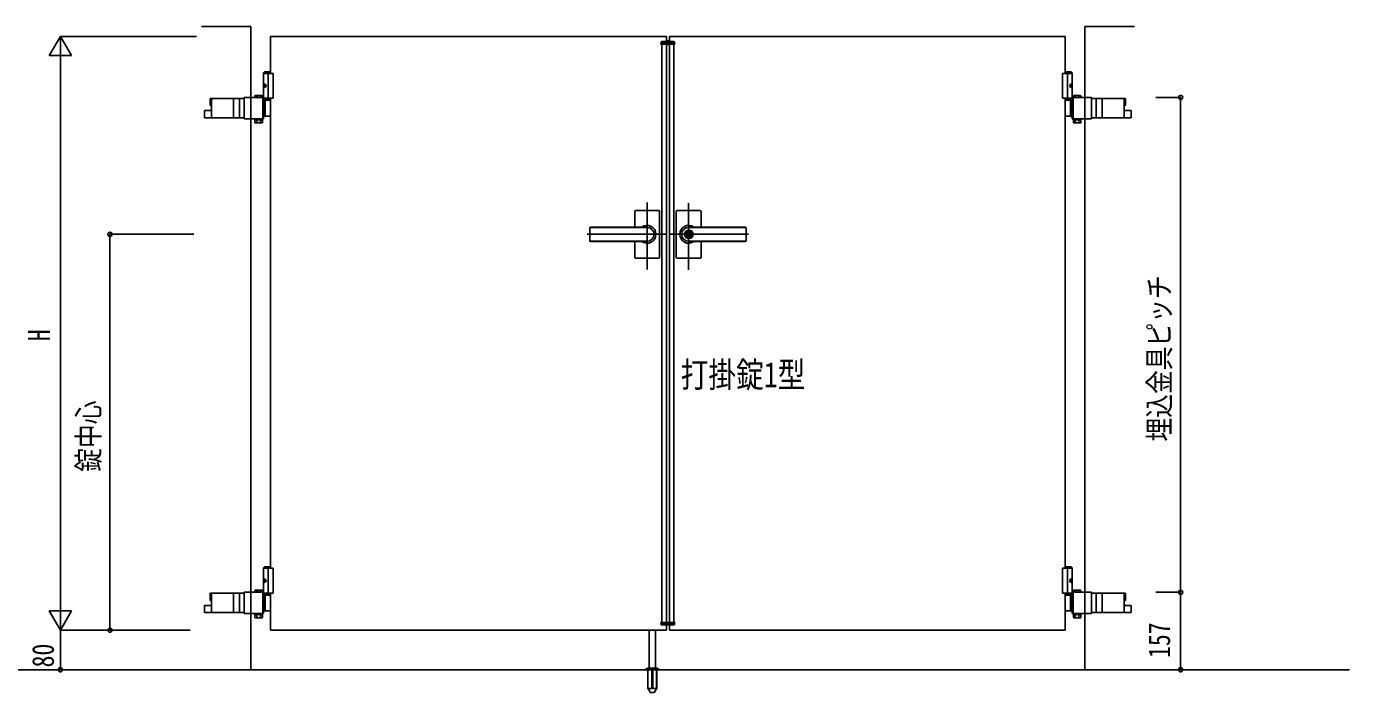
# Model space of a CAD drawing. Units: millimetres, scale not verified. Extents: x -4205 to 4205, y -2970 to 2970.
# Drawn here: x -1302 to 1373, y -74 to 1272 of the extents above; entities that cross this region are included whole.
import ezdxf
from ezdxf.enums import TextEntityAlignment as Align

# ---------------------------------------------------------------- set-up
doc = ezdxf.new("R2010")
doc.units = ezdxf.units.MM
doc.header["$LTSCALE"] = 10
for name, color, linetype in [('0-2_USER1', 3, 'Continuous'), ('0-3_YKK_12', 2, 'Continuous'), ('0-5_YKK_A1', 4, 'Continuous'), ('0-6_YKK_D', 6, 'Continuous')]:
    doc.layers.add(name, color=color, linetype=linetype)
doc.styles.add('ＭＳ ゴシック', font='')
doc.styles.get('ＭＳ ゴシック').set_extended_font_data('MS Gothic')

msp = doc.modelspace()

# ---------------------------------------------------------------- linework, layer by layer
at = {"layer": '0-3_YKK_12'}
for p, q in [((-4.98, 1234.33), (-4.98, 1244.33)), ((-46.98, 781.42), (-46.98, 916.89)), ((37.02, 780.73), (37.02, 915.51)), ((-168.24, 852.33), (-7.98, 852.33)), ((158.28, 852.33), (-1.98, 852.33))]:
    msp.add_line(p, q, dxfattribs=at)
at = {"layer": '0-5_YKK_A1'}
for p, q in [((-947.98, 1272.33), (-847.98, 1272.33)), ((-847.98, -27.67), (-847.98, 1272.33)), ((838.02, -27.67), (838.02, 1272.33)), ((938.02, 1272.33), (838.02, 1272.33)), ((-18.88, 1236.83), (-18.67, 1240.88)), ((-18.88, 1236.83), (8.92, 1236.83)), ((7.71, 1241.83), (-17.67, 1241.83)), ((-16.98, 1238.83), (7.02, 1238.83)), ((-16.98, 1238.83), (-16.98, 1236.83)), ((-16.98, 1236.83), (-16.98, 67.83)), ((-7.98, 1252.33), (-7.98, 1241.83)), ((-7.98, 1236.83), (-7.98, 67.83)), ((-1.98, 1252.33), (-1.98, 1241.83)), ((-1.98, 1236.83), (-1.98, 67.83)), ((7.02, 1238.83), (7.02, 1236.83)), ((7.02, 1236.83), (7.02, 67.83)), ((8.92, 1236.83), (8.71, 1240.88)), ((-820.48, 1180.33), (-822.48, 1178.33)), ((-822.48, 1124.33), (-822.48, 1178.33)), ((-822.48, 1178.33), (-807.98, 1178.33)), ((-820.48, 1180.33), (-807.98, 1180.33)), ((-812.98, 1177.33), (-812.98, 1127.33)), ((810.52, 1180.33), (798.02, 1180.33)), ((812.52, 1178.33), (798.02, 1178.33)), ((803.02, 1177.33), (803.02, 1127.33)), ((810.52, 1180.33), (812.52, 1178.33)), ((812.52, 1124.33), (812.52, 1178.33)), ((-821.18, 1154.43), (-821.78, 1154.43)), ((-821.18, 1150.23), (-821.78, 1150.23)), ((-820.17, 1152.75), (-820.76, 1152.75)), ((-820.17, 1151.91), (-820.76, 1151.91)), ((810.21, 1152.75), (810.8, 1152.75)), ((810.21, 1151.91), (810.8, 1151.91)), ((811.22, 1154.43), (811.82, 1154.43)), ((811.22, 1150.23), (811.82, 1150.23)), ((-861.47, 1126.83), (-929.99, 1126.83)), ((-929.99, 1112.33), (-929.99, 1126.83)), ((-882.95, 1087.83), (-882.95, 1126.83)), ((-870.64, 1087.83), (-870.64, 1126.83)), ((-861.47, 1085.78), (-861.47, 1128.88)), ((-847.98, 1128.88), (-861.47, 1128.88)), ((-822.19, 1128.88), (-847.98, 1128.88)), ((-838.69, 1132.88), (-839.7, 1132.3)), ((-839.7, 1128.88), (-839.7, 1132.3)), ((-825.69, 1132.88), (-838.69, 1132.88)), ((-835.95, 1128.88), (-835.95, 1132.3)), ((-828.44, 1128.88), (-828.44, 1132.3)), ((-825.69, 1132.88), (-824.69, 1132.3)), ((-824.69, 1128.88), (-824.69, 1132.3)), ((-823.99, 1127.38), (-822.19, 1127.38)), ((-823.99, 1087.28), (-823.99, 1127.38)), ((-822.48, 1127.33), (-802.98, 1127.33)), ((-822.19, 1085.78), (-822.19, 1128.88)), ((-822.19, 1124.33), (-807.98, 1124.33)), ((-807.98, 1127.33), (-807.98, 177.33)), ((812.52, 1127.33), (793.02, 1127.33)), ((798.02, 1127.33), (798.02, 177.33)), ((798.02, 1124.33), (812.23, 1124.33)), ((812.23, 1128.88), (838.02, 1128.88)), ((812.23, 1085.78), (812.23, 1128.88)), ((814.03, 1127.38), (812.23, 1127.38)), ((814.03, 1087.28), (814.03, 1127.38)), ((815.73, 1132.88), (814.73, 1132.3)), ((814.73, 1128.88), (814.73, 1132.3)), ((815.73, 1132.88), (828.73, 1132.88)), ((818.48, 1128.88), (818.48, 1132.3)), ((825.99, 1128.88), (825.99, 1132.3)), ((828.73, 1132.88), (829.74, 1132.3)), ((829.74, 1128.88), (829.74, 1132.3)), ((838.02, 1128.88), (851.51, 1128.88)), ((851.51, 1085.78), (851.51, 1128.88)), ((851.51, 1126.83), (920.03, 1126.83)), ((860.68, 1087.83), (860.68, 1126.83)), ((872.99, 1087.83), (872.99, 1126.83)), ((920.03, 1112.33), (920.03, 1126.83)), ((-941.53, 1102.33), (-927.39, 1102.33)), ((-941.53, 1087.83), (-941.53, 1102.33)), ((-929.99, 1112.33), (-927.39, 1112.33)), ((-823.99, 1107.83), (-822.19, 1107.83)), ((-823.99, 1106.83), (-822.19, 1106.83)), ((-822.19, 1123.33), (-807.98, 1123.33)), ((-819.09, 1123.33), (-819.09, 1091.33)), ((812.23, 1123.33), (798.02, 1123.33)), ((809.13, 1123.33), (809.13, 1091.33)), ((814.03, 1107.83), (812.23, 1107.83)), ((814.03, 1106.83), (812.23, 1106.83)), ((920.03, 1112.33), (917.43, 1112.33)), ((931.57, 1102.33), (917.43, 1102.33)), ((931.57, 1087.83), (931.57, 1102.33)), ((-861.47, 1087.83), (-941.53, 1087.83)), ((-847.98, 1085.78), (-861.47, 1085.78)), ((-847.98, 1085.78), (-822.19, 1085.78)), ((-839.7, 1083.78), (-839.7, 1077.86)), ((-824.69, 1083.78), (-839.7, 1083.78)), ((-838.69, 1077.28), (-839.7, 1077.86)), ((-825.69, 1077.28), (-838.69, 1077.28)), ((-836.29, 1083.78), (-836.29, 1085.78)), ((-835.95, 1083.78), (-835.95, 1077.86)), ((-828.44, 1083.78), (-828.44, 1077.86)), ((-828.09, 1083.78), (-828.09, 1085.78)), ((-825.69, 1077.28), (-824.69, 1077.86)), ((-824.69, 1083.78), (-824.69, 1077.86)), ((-823.99, 1087.28), (-822.19, 1087.28)), ((-822.19, 1091.33), (-807.98, 1091.33)), ((812.23, 1091.33), (798.02, 1091.33)), ((814.03, 1087.28), (812.23, 1087.28)), ((838.02, 1085.78), (812.23, 1085.78)), ((814.73, 1083.78), (814.73, 1077.86)), ((814.73, 1083.78), (829.74, 1083.78)), ((815.73, 1077.28), (814.73, 1077.86)), ((815.73, 1077.28), (828.73, 1077.28)), ((818.13, 1083.78), (818.13, 1085.78)), ((818.48, 1083.78), (818.48, 1077.86)), ((825.99, 1083.78), (825.99, 1077.86)), ((826.33, 1083.78), (826.33, 1085.78)), ((828.73, 1077.28), (829.74, 1077.86)), ((829.74, 1083.78), (829.74, 1077.86)), ((838.02, 1085.78), (851.51, 1085.78)), ((851.51, 1087.83), (931.57, 1087.83)), ((-71.98, 898.33), (-71.98, 866.83)), ((-69.98, 900.33), (-23.98, 900.33)), ((-21.98, 898.33), (-21.98, 852.33)), ((12.02, 898.33), (12.02, 852.33)), ((60.02, 900.33), (14.02, 900.33)), ((62.02, 898.33), (62.02, 866.83)), ((-162.98, 864.83), (-162.98, 839.83)), ((-160.98, 866.83), (-46.98, 866.83)), ((-160.98, 866.33), (-46.98, 866.33)), ((36.12, 856.88), (36.12, 853.83)), ((36.12, 856.88), (37.92, 856.88)), ((151.02, 866.83), (37.02, 866.83)), ((151.02, 866.33), (37.02, 866.33)), ((38.02, 860.53), (37.02, 860.53)), ((37.92, 856.88), (37.92, 854.28)), ((153.02, 864.83), (153.02, 839.83)), ((-160.98, 838.33), (-46.98, 838.33)), ((-160.98, 837.83), (-46.98, 837.83)), ((-71.98, 837.83), (-71.98, 806.33)), ((-21.98, 852.33), (-21.98, 806.33)), ((12.02, 852.33), (12.02, 806.33)), ((37.44, 853.01), (36.12, 853.83)), ((37.44, 851.65), (36.12, 850.83)), ((36.12, 850.83), (36.12, 847.78)), ((36.12, 847.78), (37.92, 847.78)), ((38.02, 844.13), (37.02, 844.13)), ((151.02, 838.33), (37.02, 838.33)), ((151.02, 837.83), (37.02, 837.83)), ((37.92, 850.38), (37.92, 847.78)), ((39.72, 853.33), (38.1, 854)), ((38.1, 850.66), (39.72, 851.33)), ((39.72, 853.33), (39.72, 851.33)), ((62.02, 837.83), (62.02, 806.33)), ((-69.98, 804.33), (-23.98, 804.33)), ((60.02, 804.33), (14.02, 804.33)), ((-820.48, 180.33), (-822.48, 178.33)), ((-822.48, 124.33), (-822.48, 178.33)), ((-822.48, 178.33), (-807.98, 178.33)), ((-820.48, 180.33), (-807.98, 180.33)), ((-812.98, 177.33), (-812.98, 127.33)), ((810.52, 180.33), (798.02, 180.33)), ((812.52, 178.33), (798.02, 178.33)), ((803.02, 177.33), (803.02, 127.33)), ((810.52, 180.33), (812.52, 178.33)), ((812.52, 124.33), (812.52, 178.33)), ((-821.18, 154.43), (-821.78, 154.43)), ((-821.18, 150.23), (-821.78, 150.23)), ((-820.17, 152.75), (-820.76, 152.75)), ((-820.17, 151.91), (-820.76, 151.91)), ((810.21, 152.75), (810.8, 152.75)), ((810.21, 151.91), (810.8, 151.91)), ((811.22, 154.43), (811.82, 154.43)), ((811.22, 150.23), (811.82, 150.23)), ((-861.47, 126.83), (-929.99, 126.83)), ((-929.99, 112.33), (-929.99, 126.83)), ((-929.99, 112.33), (-927.39, 112.33)), ((-882.95, 87.83), (-882.95, 126.83)), ((-870.64, 87.83), (-870.64, 126.83)), ((-861.47, 85.78), (-861.47, 128.88)), ((-847.98, 128.88), (-861.47, 128.88)), ((-822.19, 128.88), (-847.98, 128.88)), ((-838.69, 132.88), (-839.7, 132.3)), ((-839.7, 128.88), (-839.7, 132.3)), ((-825.69, 132.88), (-838.69, 132.88)), ((-835.95, 128.88), (-835.95, 132.3)), ((-828.44, 128.88), (-828.44, 132.3)), ((-825.69, 132.88), (-824.69, 132.3)), ((-824.69, 128.88), (-824.69, 132.3)), ((-823.99, 127.38), (-822.19, 127.38)), ((-823.99, 87.28), (-823.99, 127.38)), ((-823.99, 107.83), (-822.19, 107.83)), ((-822.48, 127.33), (-802.98, 127.33)), ((-822.19, 85.78), (-822.19, 128.88)), ((-822.19, 124.33), (-807.98, 124.33)), ((-822.19, 123.33), (-807.98, 123.33)), ((-819.09, 123.33), (-819.09, 91.33)), ((-807.98, 127.33), (-807.98, 52.33)), ((812.52, 127.33), (793.02, 127.33)), ((798.02, 127.33), (798.02, 52.33)), ((798.02, 124.33), (812.23, 124.33)), ((812.23, 123.33), (798.02, 123.33)), ((809.13, 123.33), (809.13, 91.33)), ((812.23, 128.88), (838.02, 128.88)), ((812.23, 85.78), (812.23, 128.88)), ((814.03, 127.38), (812.23, 127.38)), ((814.03, 107.83), (812.23, 107.83)), ((814.03, 87.28), (814.03, 127.38)), ((815.73, 132.88), (814.73, 132.3)), ((814.73, 128.88), (814.73, 132.3)), ((815.73, 132.88), (828.73, 132.88)), ((818.48, 128.88), (818.48, 132.3)), ((825.99, 128.88), (825.99, 132.3)), ((828.73, 132.88), (829.74, 132.3)), ((829.74, 128.88), (829.74, 132.3)), ((838.02, 128.88), (851.51, 128.88)), ((851.51, 85.78), (851.51, 128.88)), ((851.51, 126.83), (920.03, 126.83)), ((860.68, 87.83), (860.68, 126.83)), ((872.99, 87.83), (872.99, 126.83)), ((920.03, 112.33), (917.43, 112.33)), ((920.03, 112.33), (920.03, 126.83)), ((-941.53, 102.33), (-927.39, 102.33)), ((-941.53, 87.83), (-941.53, 102.33)), ((-861.47, 87.83), (-941.53, 87.83)), ((-847.98, 85.78), (-861.47, 85.78)), ((-847.98, 85.78), (-822.19, 85.78)), ((-839.7, 83.78), (-839.7, 77.86)), ((-824.69, 83.78), (-839.7, 83.78)), ((-836.29, 83.78), (-836.29, 85.78)), ((-835.95, 83.78), (-835.95, 77.86)), ((-828.44, 83.78), (-828.44, 77.86)), ((-828.09, 83.78), (-828.09, 85.78)), ((-824.69, 83.78), (-824.69, 77.86)), ((-823.99, 106.83), (-822.19, 106.83)), ((-823.99, 87.28), (-822.19, 87.28)), ((-822.19, 91.33), (-807.98, 91.33)), ((812.23, 91.33), (798.02, 91.33)), ((814.03, 106.83), (812.23, 106.83)), ((814.03, 87.28), (812.23, 87.28)), ((838.02, 85.78), (812.23, 85.78)), ((814.73, 83.78), (814.73, 77.86)), ((814.73, 83.78), (829.74, 83.78)), ((818.13, 83.78), (818.13, 85.78)), ((818.48, 83.78), (818.48, 77.86)), ((825.99, 83.78), (825.99, 77.86)), ((826.33, 83.78), (826.33, 85.78)), ((829.74, 83.78), (829.74, 77.86)), ((838.02, 85.78), (851.51, 85.78)), ((851.51, 87.83), (931.57, 87.83)), ((931.57, 102.33), (917.43, 102.33)), ((931.57, 87.83), (931.57, 102.33)), ((-838.69, 77.28), (-839.7, 77.86)), ((-825.69, 77.28), (-838.69, 77.28)), ((-825.69, 77.28), (-824.69, 77.86)), ((-18.88, 67.83), (8.92, 67.83)), ((-18.88, 67.83), (-18.67, 63.78)), ((7.71, 62.83), (-17.67, 62.83)), ((-16.98, 65.83), (-16.98, 67.83)), ((-16.98, 65.83), (7.02, 65.83)), ((-7.98, 62.83), (-7.98, 52.33)), ((-1.98, 62.83), (-1.98, 52.33)), ((7.02, 65.83), (7.02, 67.83)), ((8.92, 67.83), (8.71, 63.78)), ((815.73, 77.28), (814.73, 77.86)), ((815.73, 77.28), (828.73, 77.28)), ((828.73, 77.28), (829.74, 77.86)), ((-7.98, 52.33), (-807.98, 52.33)), ((-42.98, -24.67), (-42.98, 52.83)), ((-29.98, -24.67), (-29.98, 52.83)), ((-1.98, 52.33), (798.02, 52.33)), ((-49.19, -26.13), (-23.77, -26.13)), ((-45.48, -24.67), (-48.82, -25.89)), ((-45.48, -24.67), (-27.48, -24.67)), ((-27.48, -24.67), (-24.14, -25.89)), ((1373.02, -27.67), (-1500.45, -27.67)), ((-49.48, -26.83), (-49.48, -27.67)), ((-49.48, -27.67), (-23.48, -27.67)), ((-45.73, -27.67), (-45.73, -64.7)), ((-45.17, -27.67), (-45.17, -65.67)), ((-37.48, -27.67), (-37.48, -65.67)), ((-35.48, -27.67), (-35.48, -65.67)), ((-27.79, -27.67), (-27.79, -65.67)), ((-27.23, -27.67), (-27.23, -64.7)), ((-23.48, -26.83), (-23.48, -27.67)), ((-45.73, -64.7), (-40.84, -73.17)), ((-45.17, -65.67), (-37.48, -65.67)), ((-39.97, -73.67), (-32.99, -73.67)), ((-37.48, -64.7), (-35.48, -64.7)), ((-35.48, -65.67), (-27.79, -65.67)), ((-27.23, -64.7), (-32.12, -73.17))]:
    msp.add_line(p, q, dxfattribs=at)
for points in [[(-7.98, 1252.33), (-807.98, 1252.33), (-807.98, 1177.33)], [(-1.98, 1252.33), (798.02, 1252.33), (798.02, 1177.33)], [(-822.48, 1177.33), (-802.98, 1177.33), (-802.98, 1127.33)], [(812.52, 1177.33), (793.02, 1177.33), (793.02, 1127.33)], [(-821.89, 1153.59), (-821.92, 1153.43), (-821.96, 1153.27), (-822.03, 1153.12), (-822.11, 1153), (-822.21, 1152.89), (-822.27, 1152.84)], [(-822.27, 1151.82), (-822.21, 1151.77), (-822.11, 1151.66), (-822.03, 1151.54), (-821.96, 1151.39), (-821.92, 1151.23), (-821.89, 1151.07)], [(-820.76, 1152.75), (-820.87, 1152.77), (-820.98, 1152.81), (-821.08, 1152.89), (-821.17, 1153), (-821.24, 1153.12), (-821.28, 1153.27), (-821.3, 1153.43), (-821.3, 1153.59)], [(-821.3, 1151.07), (-821.3, 1151.23), (-821.28, 1151.39), (-821.24, 1151.54), (-821.17, 1151.66), (-821.08, 1151.77), (-820.98, 1151.85), (-820.87, 1151.89), (-820.76, 1151.91)], [(810.8, 1152.75), (810.91, 1152.77), (811.02, 1152.81), (811.12, 1152.89), (811.21, 1153), (811.28, 1153.12), (811.32, 1153.27), (811.34, 1153.43), (811.34, 1153.59)], [(811.34, 1151.07), (811.34, 1151.23), (811.32, 1151.39), (811.28, 1151.54), (811.21, 1151.66), (811.12, 1151.77), (811.02, 1151.85), (810.91, 1151.89), (810.8, 1151.91)], [(811.93, 1153.59), (811.96, 1153.43), (812, 1153.27), (812.07, 1153.12), (812.15, 1153), (812.25, 1152.89), (812.31, 1152.84)], [(812.31, 1151.82), (812.25, 1151.77), (812.15, 1151.66), (812.07, 1151.54), (812, 1151.39), (811.96, 1151.23), (811.93, 1151.07)], [(-927.39, 1087.83), (-927.39, 1112.33), (-927.39, 1126.83)], [(917.43, 1087.83), (917.43, 1112.33), (917.43, 1126.83)], [(-822.48, 177.33), (-802.98, 177.33), (-802.98, 127.33)], [(812.52, 177.33), (793.02, 177.33), (793.02, 127.33)], [(-821.89, 153.59), (-821.92, 153.43), (-821.96, 153.27), (-822.03, 153.12), (-822.11, 153), (-822.21, 152.89), (-822.27, 152.84)], [(-822.27, 151.82), (-822.21, 151.77), (-822.11, 151.66), (-822.03, 151.54), (-821.96, 151.39), (-821.92, 151.23), (-821.89, 151.07)], [(-820.76, 152.75), (-820.87, 152.77), (-820.98, 152.81), (-821.08, 152.89), (-821.17, 153), (-821.24, 153.12), (-821.28, 153.27), (-821.3, 153.43), (-821.3, 153.59)], [(-821.3, 151.07), (-821.3, 151.23), (-821.28, 151.39), (-821.24, 151.54), (-821.17, 151.66), (-821.08, 151.77), (-820.98, 151.85), (-820.87, 151.89), (-820.76, 151.91)], [(810.8, 152.75), (810.91, 152.77), (811.02, 152.81), (811.12, 152.89), (811.21, 153), (811.28, 153.12), (811.32, 153.27), (811.34, 153.43), (811.34, 153.59)], [(811.34, 151.07), (811.34, 151.23), (811.32, 151.39), (811.28, 151.54), (811.21, 151.66), (811.12, 151.77), (811.02, 151.85), (810.91, 151.89), (810.8, 151.91)], [(811.93, 153.59), (811.96, 153.43), (812, 153.27), (812.07, 153.12), (812.15, 153), (812.25, 152.89), (812.31, 152.84)], [(812.31, 151.82), (812.25, 151.77), (812.15, 151.66), (812.07, 151.54), (812, 151.39), (811.96, 151.23), (811.93, 151.07)], [(-927.39, 87.83), (-927.39, 112.33), (-927.39, 126.83)], [(917.43, 87.83), (917.43, 112.33), (917.43, 126.83)]]:
    msp.add_lwpolyline(points, dxfattribs=at)
for points in [[(-824.49, 1085.78), (-839.89, 1085.78), (-839.89, 1083.78), (-824.49, 1083.78)], [(814.53, 1085.78), (829.93, 1085.78), (829.93, 1083.78), (814.53, 1083.78)], [(-824.49, 85.78), (-839.89, 85.78), (-839.89, 83.78), (-824.49, 83.78)], [(814.53, 85.78), (829.93, 85.78), (829.93, 83.78), (814.53, 83.78)]]:
    msp.add_lwpolyline(points, close=True, dxfattribs=at)
msp.add_circle((37.02, 852.33), 6.6, dxfattribs=at)
for centre, radius, start, end in [((-17.67, 1240.83), 1, 90, 177), ((7.71, 1240.83), 1, 3, 90), ((-837.82, 1129.56), 3.32, 55.61575, 124.38425), ((-832.19, 1120.46), 12.42, 72.41205, 107.58795), ((-826.56, 1129.56), 3.32, 55.61575, 124.38425), ((816.6, 1129.56), 3.32, 55.61575, 124.38425), ((822.23, 1120.46), 12.42, 72.41205, 107.58795), ((827.86, 1129.56), 3.32, 55.61575, 124.38425), ((-837.82, 1080.6), 3.32, 235.61575, 304.38425), ((-832.19, 1089.7), 12.42, 252.41205, 287.58795), ((-826.56, 1080.6), 3.32, 235.61575, 304.38425), ((816.6, 1080.6), 3.32, 235.61575, 304.38425), ((822.23, 1089.7), 12.42, 252.41205, 287.58795), ((827.86, 1080.6), 3.32, 235.61575, 304.38425), ((-69.98, 898.33), 2, 90, 180), ((-23.98, 898.33), 2, 360, 90), ((14.02, 898.33), 2, 90, 180), ((60.02, 898.33), 2, 0, 90), ((-160.98, 864.83), 2, 90, 180), ((-160.98, 864.33), 2, 90, 180), ((-46.98, 852.33), 18, 359.99634, 126.33606), ((-46.98, 852.33), 14, 270, 90), ((37.02, 852.33), 18, 53.66394, 180.00366), ((37.02, 852.33), 14, 90, 270), ((37.02, 852.33), 8.2, 90, 270), ((37.02, 852.33), 4, 103.00288, 256.99712), ((37.02, 852.33), 4, 283.00288, 76.99712), ((38.02, 852.33), 8.2, 270, 90), ((151.02, 864.83), 2, 0, 90), ((151.02, 864.33), 2, 0, 90), ((-160.98, 840.33), 2, 180, 270), ((-160.98, 839.83), 2, 180, 270), ((-46.98, 852.33), 18, 233.66394, 359.99634), ((37.02, 852.33), 18, 180.00366, 306.33606), ((37.02, 852.33), 2, 116.74368, 243.25632), ((37.02, 852.33), 0.8, 301.82132, 58.17868), ((38.22, 854.28), 0.3, 180, 247.38014), ((38.22, 850.38), 0.3, 112.61986, 180), ((151.02, 840.33), 2, 270, 0), ((151.02, 839.83), 2, 270, 0), ((-69.98, 806.33), 2, 180, 270), ((-23.98, 806.33), 2, 270, 360), ((14.02, 806.33), 2, 180, 270), ((60.02, 806.33), 2, 270, 0), ((-837.82, 129.56), 3.32, 55.61575, 124.38425), ((-832.19, 120.46), 12.42, 72.41205, 107.58795), ((-826.56, 129.56), 3.32, 55.61575, 124.38425), ((816.6, 129.56), 3.32, 55.61575, 124.38425), ((822.23, 120.46), 12.42, 72.41205, 107.58795), ((827.86, 129.56), 3.32, 55.61575, 124.38425), ((-837.82, 80.6), 3.32, 235.61575, 304.38425), ((-832.19, 89.7), 12.42, 252.41205, 287.58795), ((-826.56, 80.6), 3.32, 235.61575, 304.38425), ((-17.67, 63.83), 1, 183, 270), ((7.71, 63.83), 1, 270, 357), ((816.6, 80.6), 3.32, 235.61575, 304.38425), ((822.23, 89.7), 12.42, 252.41205, 287.58795), ((827.86, 80.6), 3.32, 235.61575, 304.38425), ((-48.48, -26.83), 1, 110, 180), ((-24.48, -26.83), 1, 0, 70), ((-39.97, -72.67), 1, 210, 270), ((-32.99, -72.67), 1, 270, 330)]:
    msp.add_arc(centre, radius, start, end, dxfattribs=at)
for centre in [(-819.82, 1152.33), (809.86, 1152.33), (-819.82, 152.33), (809.86, 152.33)]:
    msp.add_ellipse(centre, major_axis=(0, -3.5), ratio=0.707107, dxfattribs=at)
for centre, start_param, end_param in [((-815.59, 1152.33), 1.3352921, 1.4303349), ((-815.59, 1152.33), 1.7112577, 1.8063006), ((-815, 1152.33), 1.3352921, 1.4303349), ((-815, 1152.33), 1.7112577, 1.8063006), ((-813.81, 1152.33), 1.5241127, 1.6174799), ((803.85, 1152.33), 4.6657054, 4.7590726), ((805.04, 1152.33), 4.8528504, 4.9478932), ((805.04, 1152.33), 4.4768847, 4.5719276), ((805.63, 1152.33), 4.8528504, 4.9478932), ((805.63, 1152.33), 4.4768847, 4.5719276), ((-815.59, 152.33), 1.3352921, 1.4303349), ((-815.59, 152.33), 1.7112577, 1.8063006), ((-815, 152.33), 1.3352921, 1.4303349), ((-815, 152.33), 1.7112577, 1.8063006), ((-813.81, 152.33), 1.5241127, 1.6174799), ((803.85, 152.33), 4.6657054, 4.7590726), ((805.04, 152.33), 4.8528504, 4.9478932), ((805.04, 152.33), 4.4768847, 4.5719276), ((805.63, 152.33), 4.8528504, 4.9478932), ((805.63, 152.33), 4.4768847, 4.5719276)]:
    msp.add_ellipse(centre, major_axis=(0, 9), ratio=0.707107, start_param=start_param, end_param=end_param, dxfattribs=at)
at = {"layer": '0-6_YKK_D'}
for p, q in [((-1233, 1252.33), (-1255.5, 1213.36)), ((-957.98, 1252.33), (-1234, 1252.33)), ((-1233, 1252.33), (-1210.5, 1213.36)), ((-1233, 1252.33), (-1233, 1174.39)), ((-1255.5, 1213.36), (-1210.5, 1213.36)), ((-1233, 1207.33), (-1233, 97.33)), ((981.57, 1128.88), (1032.57, 1128.88)), ((1031.57, 1128.88), (1031.57, 128.88)), ((-963.06, 852.33), (-1134, 852.33)), ((-1133, 852.33), (-1133, 52.33)), ((-1233, 52.33), (-1233, 130.27)), ((981.57, 128.88), (1032.57, 128.88)), ((981.57, 128.88), (1032.57, 128.88)), ((1031.57, 128.88), (1031.57, -27.67)), ((-1233, 52.33), (-1255.5, 91.3)), ((-1210.5, 91.3), (-1255.5, 91.3)), ((-1233, 52.33), (-1210.5, 91.3)), ((-970.47, 52.33), (-1234, 52.33)), ((-970.47, 52.33), (-1234, 52.33)), ((-1233, 52.33), (-1233, -27.67)), ((-970.47, 52.33), (-1134, 52.33)), ((-1227.98, -27.67), (-1234, -27.67)), ((982, -27.67), (1032.57, -27.67))]:
    msp.add_line(p, q, dxfattribs=at)
for centre in [(1031.57, 1128.88), (-1133, 852.33), (1031.57, 128.88), (1031.57, 128.88), (-1133, 52.33), (-1233, -27.67), (1031.57, -27.67)]:
    msp.add_circle(centre, 4.25, dxfattribs=at)

# ---------------------------------------------------------------- texts
at = {"layer": '0-2_USER1', "style": 'ＭＳ ゴシック', "width": 0.8}
msp.add_text('打掛錠1型', height=51.32, dxfattribs=at).set_placement((20.91, 527.62), align=Align.BOTTOM_LEFT)
at = {"layer": '0-6_YKK_D', "style": 'ＭＳ ゴシック', "width": 0.8}
for s, p in [('埋込金具ピッチ', (1023.57, 433.68)), ('H', (-1241, 636.33)), ('錠中心', (-1141, 372.33)), ('157', (1023.57, -3.8)), ('80', (-1233, -22.87))]:
    msp.add_text(s, height=43.99, rotation=90, dxfattribs=at).set_placement(p, align=Align.BOTTOM_LEFT)

doc.saveas('drawing.dxf')
